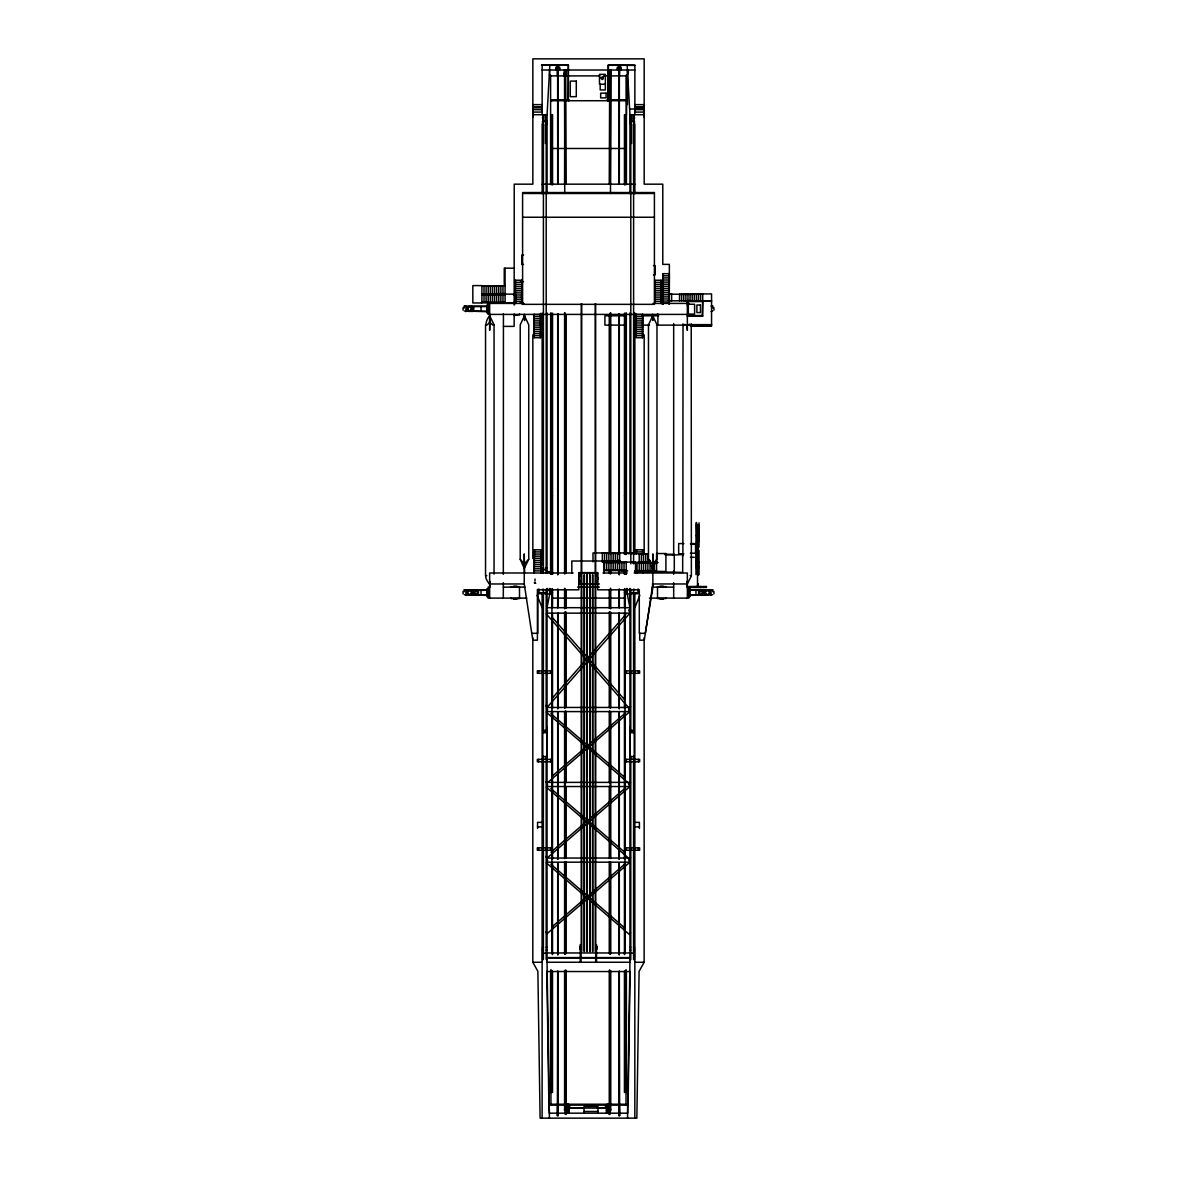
<?xml version="1.0" encoding="UTF-8"?>
<svg xmlns="http://www.w3.org/2000/svg" width="1177" height="1177" viewBox="0 0 1177 1177"><rect width="100%" height="100%" fill="white"/><g stroke="black" fill="none" stroke-linecap="round" stroke-linejoin="round"><path stroke-width="1.5" d="M542.479 122.202L542.479 121.393L543.421 125.395L542.479 117.273M543.391 570.845L543.421 116.302M546.202 122.187L546.025 114.713L546.025 120.863M546.187 570.845L546.202 121.393L543.421 121.393L546.202 121.584M546.216 116.302L546.202 116.744M628.665 784.044L629.93 786.53L547.114 857.989L545.863 856.547M628.665 710.172L628.665 709.128M628.665 609.877L629.93 613.143L547.114 707.377L545.863 705.464M628.665 859.71L629.93 862.182L547.114 933.655L545.863 932.213M629.872 116.744L630.798 125.395L630.798 116.758M630.798 122.599L630.798 121.393L633.594 121.393L630.798 121.393L630.828 563.901M633.403 120.863L633.403 114.713L633.403 117.788M633.594 118.553L633.594 117.788M634.521 122.202L634.521 121.393L633.594 125.395L634.521 117.273M627.562 1118.15L629.93 962.256L629.93 593.914L625.031 593.914L625.031 952.958M628.077 1104.32L630.092 971.334M489.794 315.995C486.072 318.658 483.6 330.546 489.647 322.057L489.794 315.995L494.046 324.764L494.046 574.126M550.968 592.664L550.939 593.694L550.968 589.015M547.07 193.616L547.07 114.713L549.791 66.044M682.866 555.794L683.013 323.778M691.223 323.778L691.37 575.965L686.985 584.572M652.867 583.969L644.29 640.17L639.714 640.17L639.714 632.932M528.738 559.296L524.251 568.476L520.219 559.296L520.219 324.808L524.471 315.804L528.738 324.808L528.738 559.296L524.251 563.901L520.219 559.296M656.987 559.296L652.499 568.476L648.468 559.296L648.468 324.808L652.735 315.804L656.987 324.808L656.987 559.296L652.499 563.901L648.468 559.296M566.181 1109.985L567.24 1110.235M607.979 1110.191L609.053 1109.985M626.929 592.664L627.238 591.251M490.015 584.557C488.455 583.292 483.482 575.862 486.778 575.509M494.046 324.764L492.795 325.132L489.647 322.057M691.37 324.764L690.796 325.47L689.251 324.366M654.692 302.754L654.956 303.416M636.286 572.272L649.469 572.287M642.892 572.375L642.848 572.993M546.216 124.703L547.143 121.393L546.216 125.395L546.202 121.393M636.11 315.23L636.33 314.553M634.83 607.685L639.847 595.253M540.876 567.549L542.141 564.71L542.141 313.082M644.143 637.699L644.143 962.256L639.096 971.334L636.86 1118.15L540.096 1118.15L537.874 971.334L532.813 962.256L532.813 637.699M634.991 65.426L608.2 65.162L608.126 100.604M671.14 300.915L671.626 300.576M657.781 562.694L655.295 562.341L657.781 562.474M630.563 706.494L629.312 708.392L546.422 614.07L547.688 610.819M620.926 561.723L602.344 561.429M695.99 535.594L697.093 534.917M699.035 561.929L697.917 562.606M630.563 782.381L629.312 783.823L546.422 712.306L547.688 709.834M630.563 857.312L629.312 858.754L546.422 787.236L547.688 784.765M630.563 932.978L629.312 934.42L546.422 862.903L547.688 860.431M551.645 698.888L625.884 614.409M552.366 775.996L625.517 712.879M628.68 710.143L629.93 711.599L547.114 783.058L545.863 781.616M550.983 852.119L625.517 787.81M552.366 926.593L625.517 863.462M684.985 324.425L683.44 325.499L682.866 324.764M607.729 1108.234L607.052 1108.69A2.119 2.119 0 0 0 606.582 1111L607.729 1112.147L610.039 1111.691A2.119 2.119 0 0 0 610.495 1109.381L608.538 1108.072L566.696 1108.072L564.739 1109.381A2.119 2.119 0 0 0 565.195 1111.691L566.696 1112.309L568.653 1111A2.119 2.119 0 0 0 568.182 1108.69L567.505 1108.234M608.362 1108.101L609.053 1107.631A2.119 2.119 0 0 0 609.509 1105.321L608.362 1104.188L606.052 1104.644A2.119 2.119 0 0 0 605.596 1106.954L607.553 1108.248M690.119 575.538L691.37 575.965M547.29 971.525L629.783 971.555M607.715 1109.058L608.774 1108.808M608.553 1112.515L609.612 1112.25M608.656 1112.956L609.73 1112.692M567.682 1108.248L569.639 1106.954A2.119 2.119 0 0 0 569.182 1104.644L567.682 1104.026L565.725 1105.321A2.119 2.119 0 0 0 566.181 1107.631L566.873 1108.101M541.538 64.97L568.329 64.985L568.403 100.428M541.538 65.25L568.403 65.103L568.079 100.722M608.126 65.294L634.991 65.147M557.339 67.383L558.236 67.383M618.778 67.383L619.661 67.383M557.339 68.428L558.236 68.428M618.778 68.428L619.661 68.428M555.912 68.59L559.678 68.59M617.322 68.59L621.103 68.59M542.141 70.017L634.859 70.017M564.548 72.474L564.739 193.484M557.295 74.725L557.295 66.751M558.016 74.725L558.016 66.751M619.514 74.725L619.72 66.751M609.303 75.549L609.774 70.988L609.362 183.995M610.274 75.666L610.76 70.885L610.363 184.201M599.946 75.902L549.63 75.902L549.644 70.017M603.61 75.902L627.415 75.902M605.346 84.214L599.49 84.214L599.49 74.357L605.346 74.357L605.346 89.923L600.196 89.923L600.196 84.214M607.067 99.795L626.973 99.795M626.973 100.722L550.968 100.722L550.968 99.795L569.065 99.795L569.065 100.722M532.843 104.635L542.141 104.635M634.859 104.635L644.172 104.635M532.843 106.827L542.141 106.827M634.859 106.827L644.172 106.827M532.843 107.284L542.141 107.284M634.859 107.284L644.172 107.284M629.724 109.005L644.157 109.005M532.843 112.095L542.141 112.065M634.859 112.095L644.172 112.095M547.07 114.713L532.843 114.713L532.843 117.156L533.299 104.635M550.601 114.713L552.543 114.713L552.543 184.568M627.209 66.044L629.945 114.713L644.172 114.713M644.172 117.156L643.701 104.635M550.968 120.996L551.91 120.996L550.968 121.922M550.968 133.457L552.204 133.457L552.204 184.877M626.032 133.457L624.796 133.457L624.796 184.877M550.968 136.311L552.204 136.311M624.796 136.311L626.032 136.311M550.968 136.826L552.204 136.826M624.796 136.826L626.032 136.826M550.968 137.503L552.204 137.503M624.796 137.503L626.032 137.503M550.968 138.283L552.204 138.283M624.796 138.283L626.032 138.283M550.968 139.136L552.204 139.136M624.796 139.136L626.032 139.136M550.968 142.285L551.91 142.285L550.968 143.211M550.968 148.479L625.164 148.479M542.141 184.171L634.859 184.171M523.53 193.484L653.485 193.484M522.603 217.245L654.412 217.245M523.53 255.1L521.764 255.1L521.764 264.398L523.53 264.398M653.485 265.59L655.118 265.59L655.118 274.903L653.485 274.903M514.158 268.179L504.256 268.179L504.256 285.011L505.08 285.011M669.345 273.299L669.139 304.181M669.345 273.682L662.783 273.682L662.783 304.181M662.783 275.801L669.345 275.801M662.783 276.433L663.004 273.682M662.783 277.904L669.345 277.904M662.783 280.008L669.345 280.008M520.425 281.641L523.53 281.641M662.783 282.112L669.345 282.112M515.276 282.362L521.838 282.362M654.736 282.362L661.297 282.362M521.838 283.834L521.617 286.57M654.736 283.834L654.956 286.57M662.783 284.216L669.345 284.216M515.276 284.466L521.838 284.466M654.736 284.466L661.297 284.466M481.908 285.879L505.08 285.879M505.08 286.099L483.379 285.879M662.783 286.32L669.345 286.32M515.276 286.57L521.838 286.57M654.736 286.57L661.297 286.57M662.783 288.439L669.345 288.439M515.276 288.674L521.838 288.674M654.736 288.674L661.297 288.674M662.783 290.542L669.345 290.542M515.276 290.778L521.838 290.778M654.736 290.778L661.297 290.778M521.838 292.249L521.617 297.104M654.736 292.249L654.956 297.104M662.783 292.646L669.345 292.646M515.276 292.882L521.838 292.882M654.736 292.882L661.297 292.882M481.908 293.838L505.463 293.617M505.08 294.132L514.158 294.132M661.106 294.235L663.21 294.235L663.21 300.797L661.106 300.797M668.374 294.235L703.096 294.235L679.541 294.456M661.077 294.353L663.21 294.456M668.374 294.456L672.023 294.235M481.908 294.736L505.08 294.736M513.496 294.736L516.247 294.736M662.783 294.75L669.345 294.75M481.908 294.956L484.644 294.736M490.338 294.956L495.179 294.736M500.858 294.956L503.609 294.736M515.276 294.986L521.838 294.986M654.736 294.986L661.297 294.986M662.783 296.854L669.345 296.854M515.276 297.104L521.838 297.104M654.736 297.104L661.297 297.104M662.783 298.958L669.345 298.958M515.276 299.208L521.838 299.208M654.736 299.208L661.297 299.208M521.838 300.679L521.617 303.798L521.838 280.244L515.276 280.244L515.276 303.798L515.497 280.244M690.075 300.576L685.235 300.797M698.491 300.576L695.754 300.797M702.713 300.576L702.242 316.275M668.374 300.797L711.555 300.797M662.783 301.062L669.345 301.062M515.276 301.312L521.838 301.312M654.736 301.312L661.297 301.312M711.555 301.268L687.353 301.268L687.545 306.197M702.242 301.547L688.28 301.547L688.28 315.524L702.242 315.524M505.08 302.474L481.525 302.474L505.08 302.695M513.496 302.474L516.115 302.504M520.455 302.474L522.559 302.474M660.885 302.489L663.284 302.489M513.496 302.695L515.614 302.695L515.614 294.736M520.455 302.695L522.559 302.695M514.158 302.96L505.08 302.96L505.08 268.179M662.783 303.18L669.345 303.18M523.897 303.416L488.146 303.416L488.146 314.406L688.854 314.406M653.191 303.416L688.854 303.416M688.28 304.255L694.607 304.255L694.607 314.082L688.28 314.082M487.94 305.034L486.925 305.034L486.925 312.95L487.94 312.95M688.28 305.196L688.28 313.156M464.238 306.123L487.778 306.123M711.07 306.108L712.762 306.108M488.072 306.579L473.286 306.579L473.286 311.243L488.072 311.243M488.043 307.05L486.837 307.05L486.837 310.772L488.043 310.772M478.406 310.772L473.684 310.772L473.684 307.05M487.778 311.699L464.312 311.008M711.07 311.684L712.688 311.008M540.434 314.156L540.655 337.711L534.093 337.711L534.093 314.156L534.314 337.711M534.093 314.553L540.655 314.553M633.932 314.45L634.859 314.45M636.124 314.553L642.686 314.553M514.452 314.877L519.484 314.877L519.484 313.832M513.716 315.348L516.938 315.348M626.061 315.804L604.919 315.804L604.919 325.117L626.061 325.117M633.932 315.804L634.859 315.804M642.098 315.804L658.649 315.804M687.353 315.804L702.713 315.804M687.353 316.275L702.713 316.275L702.713 293.912L711.555 293.912L711.555 326.088L690.516 326.088M534.093 316.657L540.655 316.657M636.124 316.657L642.686 316.657M540.655 317.29L540.567 313.376M534.093 318.761L540.655 318.761M636.124 318.761L642.686 318.761M534.093 320.865L540.655 320.865M636.124 320.865L642.686 320.865M534.093 322.969L540.655 322.969M636.124 322.969L642.686 322.969M687.353 324.646L711.555 324.646M534.093 325.073L540.655 325.073M633.932 325.117L634.859 325.117M636.124 325.073L649.469 325.117M656.589 325.117L711.555 325.117M540.655 325.705L540.434 320.865M636.124 325.705L636.33 320.865M690.561 325.617L711.305 326.088M503.432 326.382L514.158 326.382L514.158 313.965M633.932 326.47L634.859 326.47M534.093 327.177L540.655 327.177M636.124 327.177L642.686 327.177M634.859 327.824L633.932 327.824L633.932 313.097M534.093 329.295L540.655 329.295M636.124 329.295L642.686 329.295M534.093 331.399L540.655 331.399M636.124 331.399L642.686 331.399M534.093 333.503L540.655 333.503M636.124 333.503L642.686 333.503M534.093 335.607L540.655 335.607M636.124 335.607L642.686 335.607M636.124 336.239L636.33 331.399M550.601 495.826L552.543 495.826M624.457 495.826L626.414 495.826M697.917 534.917L699.035 535.594M683.881 543.583L678.673 543.583L678.673 553.749L683.881 553.749M690.502 543.583L695.563 543.583L695.563 553.749M690.516 544.304L695.563 544.304M697.093 548.776L696.549 524.589M697.917 548.747L698.476 568.506M534.27 551.925L540.832 551.925M636.286 551.925L642.848 551.925M619.661 552.91L633.594 552.91M620.353 553.219L601.947 553.219L619.69 553.455M690.369 553.234L695.563 553.234M628.047 553.676L639.199 553.676L639.199 570.668M638.552 553.808L647.88 553.808L647.88 562.017M534.27 554.043L540.832 554.043M643.539 554.043L647.88 554.043M664.946 554.279L674.289 554.279L674.289 572.154L649.057 571.934M665.064 554.838L673.73 555.058M534.27 556.147L540.832 556.147M690.369 557.295L694.312 557.295M534.27 558.251L540.832 558.251M534.27 560.355L540.832 560.355M602.344 561.37L620.353 561.149M638.552 561.738L650.057 561.738M654.397 561.738L656.957 561.738L654.397 561.959M639.199 561.959L650.057 561.959L650.057 560.429M603.86 562.341L626.605 562.341L603.86 562.577M534.27 562.459L540.832 562.459M632.299 562.474L650.057 562.474L650.057 570.668M632.299 562.694L650.057 562.694M697.093 562.621L695.99 561.944M534.27 564.563L540.832 564.563M534.27 566.667L540.832 566.667M542.538 567.8L543.391 567.8M546.187 567.8L547.04 567.8M542.538 568.329L543.391 568.329M534.27 568.785L540.832 568.785M543.391 569.403L546.187 569.815M603.86 570.315L626.605 570.315L603.86 570.551M634.874 570.668L656.56 570.668M534.27 570.889L540.832 570.889M620.779 570.948L627.591 570.948M547.07 571.61L549.777 571.61M634.565 571.551L641.082 571.551M573.096 572.993L489.647 572.993L489.647 598.107M579.364 572.993L597.739 572.993M602.977 572.993L627.15 572.993M634.212 572.993L687.353 572.993L687.353 598.107M540.832 573.376L540.832 549.821L534.27 549.821L534.27 573.376L534.476 549.821M579.511 575.568L581.364 575.568M595.591 575.568L597.445 575.568M579.511 581.409L581.364 581.409M595.591 581.409L597.445 581.409M489.647 583.969L524.442 583.969M578.569 583.969L599.417 583.969M652.338 583.969L687.353 583.969M513.658 586.205L516.938 586.205M660.062 586.205L663.342 586.205M503.329 587.117L524.927 587.117M577.598 587.117L599.402 587.117M652.073 587.117L673.671 587.117M697.784 587.235L697.946 583.601L697.211 587.235M487.94 588.75L486.925 588.75L486.925 596.651L487.94 596.651M689.06 588.735L690.075 588.735L690.075 596.651L689.06 596.651M543.391 589.162L542.538 589.383M546.187 589.162L547.04 589.162L547.07 592.664L538.978 592.664M630.784 589.162L629.93 589.162L629.945 592.664L638.022 592.664M633.579 589.162L634.432 589.383M464.238 589.824L487.778 589.824M689.222 589.824L712.762 589.824M488.072 590.295L473.286 590.295L473.286 594.944L488.072 594.944M688.928 590.28L703.714 590.28L703.714 594.944L688.928 594.944M488.043 590.751L486.837 590.751L486.837 594.473L488.043 594.473M688.957 590.751L690.163 590.751M549.777 592.664L552.543 592.664M627.194 592.664L624.443 592.664L624.443 607.361M629.68 593.694L638.022 593.694L638.022 588.868M688.957 594.473L690.163 594.473M487.778 595.4L464.312 594.709M689.222 595.4L712.688 594.709M526.752 598.107L488.146 598.107L488.146 587.117L490.015 587.117L490.015 581.497M551.836 598.107L625.664 598.107M649.439 598.107L688.854 598.107L688.854 587.117L686.985 587.117L686.985 581.497M513.658 599.064L516.938 599.064M660.062 599.049L663.342 599.049M629.68 588.426L629.813 607.685L547.04 607.685L549.777 593.694L549.777 588.426M547.04 613.143L629.93 613.143M531.769 633.329L537.815 633.329L537.815 589.824L578.804 589.824L578.804 572.625L597.651 572.625L597.651 589.824L639.288 589.824L639.288 633.329L645.334 633.329L652.867 587.205L652.867 553.896L652.499 572.993M625.134 670.89L639.626 670.89L639.626 673.303L625.134 673.303M547.04 707.451L629.93 707.451M547.04 711.599L629.93 711.599M543.391 730.402L546.187 730.402M630.784 730.402L633.579 730.402M543.391 730.991L546.187 730.991M630.784 730.991L633.579 730.991M543.391 756.576L546.187 756.576M630.784 756.576L633.579 756.576M543.391 759.209L546.187 759.209M630.784 759.209L633.579 759.209M542.126 759.371L537.33 759.371L537.33 761.784L551.836 761.784L551.836 759.371L547.04 759.371M625.134 759.371L629.93 759.371M634.83 759.371L639.626 759.371L639.626 761.784L625.134 761.784M547.04 782.381L629.93 782.381M547.04 786.53L629.93 786.53M542.126 822.37L537.551 822.37L537.551 828.431M634.83 822.37L639.42 822.37L639.42 828.431M537.551 826.901L542.126 826.901M634.83 826.901L639.42 826.901M625.134 847.852L639.626 847.852L639.626 850.265L625.134 850.265M547.04 858.048L629.93 858.048M547.04 862.182L629.93 862.182M580.246 946.146L581.07 946.146M595.694 946.146L596.518 946.146M580.246 946.676L581.07 946.779M595.694 946.676L596.518 946.779M580.246 946.955L581.07 946.955M595.694 946.955L596.518 946.955M543.391 947.235L542.538 947.235L542.538 959.564L543.391 959.564L543.391 756.193M546.187 947.235L547.04 947.235M580.246 947.176L581.07 947.176M595.694 947.176L596.518 947.176M629.93 947.235L630.784 947.235M633.579 947.235L634.432 947.235L634.432 959.564L633.579 959.564L633.579 756.193M580.246 947.441L581.07 947.441M595.694 947.441L596.518 947.441M580.246 947.72L581.07 947.72M595.694 947.72L596.518 947.72M580.246 948L581.07 948M595.694 948L596.518 948M580.246 948.25L581.07 948.25M595.694 948.25L596.518 948.25M580.246 948.471L581.07 948.471M596.518 948.471L595.694 948.53L596.518 948.647M580.246 948.75L581.07 948.647M580.246 949.309L581.07 949.309M595.694 949.309L596.518 949.309M542.538 950.119L543.391 950.119M546.187 950.119L547.04 950.119M629.93 950.119L630.784 950.119M633.579 950.119L634.432 950.119M547.04 952.958L629.93 952.958M543.391 953.193L546.187 953.193M630.784 953.193L633.579 953.193M548.408 957.592L629.283 957.592M548.408 957.872L629.283 957.872M547.04 959.564L546.187 959.564L546.187 756.193M629.93 959.564L630.784 959.564L630.784 756.193M532.813 962.256L542.126 962.256M551.939 952.958L551.939 593.914L547.04 593.914L547.04 962.256L629.93 962.256M634.83 962.256L644.143 962.256M550.939 1081.516L552.19 1081.516M624.781 1081.516L626.017 1081.516M550.939 1084.767L552.19 1084.767M624.781 1084.767L626.017 1084.767M550.939 1086.165L552.19 1086.165L552.19 970.584M626.017 1086.165L624.781 1086.165L624.781 970.584M549.188 1105.144L627.753 1105.144L627.753 1104.232L549.188 1104.232L549.335 1113.177L627.635 1113.177L627.635 1105.144M557.574 1105.733L557.383 1115.87L557.692 971.231M557.942 1105.733L558.148 1115.87L557.883 971.231M619.073 1105.733L618.867 1115.87L619.131 971.231M619.426 1105.733L619.632 1115.87L619.308 971.231M606.493 1107.248L608.274 1107.248L608.274 1105.144M567.682 1107.954L583.998 1107.954M596.68 1107.954L607.553 1107.954M584.013 1111.471L597.975 1111.471M565.99 1111.765L568.741 1111.765M606.493 1111.765L609.245 1111.765M687.353 300.929L702.242 301.268M566.461 1108.808L567.52 1109.058M565.622 1112.25L566.681 1112.515M565.504 1112.692L566.578 1112.956M550.836 713.586L625.428 777.953M550.836 788.516L625.428 852.884M550.836 864.183L625.428 928.55M551.66 616.719L624.766 699.903M537.109 595.253L542.126 607.685M629.872 121.393L630.798 124.703M549.012 589.015L549.777 592.531M549.777 591.251L550.071 592.664M696.549 522.485L697.093 525.28M697.917 572.257L698.476 575.053M629.93 607.685L627.194 593.694L627.194 588.426M687.765 312.17L687.912 315.804M625.987 592.664L626.017 593.694L626.032 589.015M489.647 316.01L489.794 322.071M547.04 962.256L549.409 1118.15M546.864 971.334L548.879 1104.32M713.924 307.653L713.924 310.154M713.924 591.354L713.924 593.87M712.688 306.108L712.688 307.991M712.688 589.824L712.688 591.693M711.07 595.4L711.07 589.809L705.008 589.809L705.008 595.4M702.036 590.751L702.036 594.473M700.609 294.235L700.609 300.797M700.271 586.499L700.271 587.441M699.874 590.751L699.874 594.473M699.035 522.897L699.035 547.128M699.035 550.395L699.035 574.626M698.491 294.235L698.491 300.797M698.476 524.589L698.476 541.729M697.917 524.589L697.917 572.478M697.52 569.021L697.52 587.235M697.093 524.589L697.093 572.478M697.005 546.746L697.005 551.601M696.387 294.235L696.387 300.797M696.549 555.809L696.549 568.506M695.99 522.897L695.99 547.128M695.99 550.395L695.99 574.626M695.96 590.28L695.96 594.944M694.783 586.499L694.783 587.441M694.283 294.235L694.283 300.797M692.179 294.235L692.179 300.797M690.075 294.235L690.075 300.797M687.971 294.235L687.971 300.797M687.339 300.576L687.353 330.384L686.985 325.058M685.867 294.235L685.867 300.797M683.749 294.235L683.749 300.797M681.645 294.235L681.645 300.797M679.541 294.235L679.541 300.797M673.671 323.557L673.671 554.176M673.671 570.61L673.671 574.302M673.671 582.703L673.671 598.107M673.332 555.058L682.675 554.558L682.675 572.434L673.332 572.154M671.626 294.235L671.626 300.797M669.345 304.181L669.345 264.384L662.783 264.384L662.783 184.171L644.172 184.171L644.172 58.85L532.843 58.85L532.843 184.171L514.217 184.171L514.158 305.108M665.888 587.397L665.888 586.661L657.516 586.661L657.516 598.563L665.888 598.563L665.888 597.533M663.004 280.008L663.004 304.181M661.077 280.244L661.297 303.798L661.297 280.244L654.736 280.244L654.736 303.416M658.002 314.274L657.84 325.117M657.516 313.832L657.516 314.862M656.266 560.943L656.266 562.753M654.397 564.107L654.397 570.668M652.867 314.406L652.867 320.512L652.499 314.406M652.22 565.754L652.22 570.668M652.308 588.559L652.308 593.282M649.763 560.943L649.763 562.753M647.88 562.474L647.88 570.668M645.717 553.808L645.717 562.017M645.717 562.474L645.717 570.668M644.172 334.827L644.172 553.013M643.539 553.808L643.539 562.017M643.539 562.474L643.539 570.668M642.848 554.632L642.848 549.821L636.286 549.821L636.286 554.043M642.627 549.821L642.627 554.632M642.465 337.711L642.686 314.156L642.686 337.711L636.124 337.711L636.124 314.156M641.377 553.808L641.377 562.017M641.377 562.474L641.377 570.668M638.434 670.89L638.434 673.303M638.434 759.371L638.434 761.784M638.434 847.852L638.434 850.265M637.037 562.474L637.037 570.668M636.507 549.821L636.507 551.925M636.507 570.889L636.507 573.376L636.286 570.889M635.506 572.993L635.506 562.076L626.208 562.076L626.326 574.008M634.859 66.044L634.859 114.713M634.859 123.865L634.859 193.705M634.859 313.082L634.859 553.69M634.83 593.694L634.83 1118.15M634.212 726.636L634.212 760.151M633.594 114.816L633.623 563.901M633.579 589.839L633.579 732.712L630.784 732.712L630.784 589.839M633.403 118.553L633.403 120.363M633.403 124.365L633.403 143.609M630.99 114.713L630.99 120.863M630.99 122.614L630.99 143.609M630.798 114.816L630.798 117.788M630.798 118.553L630.798 120.363M630.151 726.636L630.151 760.151M629.945 114.713L629.945 193.616M629.945 312.891L629.945 553.264M628.312 70.017L628.312 73.665M627.429 70.017L627.429 104.635M626.723 589.294L626.723 592.149M626.414 184.348L626.414 75.048L626.414 114.713L624.457 114.713L624.457 184.568M626.326 313.376L626.414 554.293M626.326 670.89L626.326 673.303M626.326 759.371L626.326 761.784M626.326 847.852L626.326 850.265M626.385 971.143L626.385 1092.403L624.443 1092.403L624.443 971.143M626.032 99.795L626.032 100.722M626.032 114.713L626.032 184.701M626.032 312.802L626.032 554.588M626.032 570.742L626.032 574.391M626.017 969.554L626.017 1105.291M624.796 313.465L624.796 554.087M624.796 570.624L624.796 574.302M624.796 588.986L624.781 607.347M624.781 612.849L624.781 699.079M624.781 702.743L624.781 708.245M624.781 711.908L624.781 858.68M624.781 862.344L624.781 954.076M624.457 313.259L624.457 554.293M624.457 570.61L624.457 574.391M624.457 588.986L624.457 592.664M624.443 612.879L624.443 699.226M624.443 702.904L624.443 708.422M624.443 712.085L624.443 859.078M624.443 862.741L624.443 954.606M624.031 562.341L624.031 570.551M621.868 562.341L621.868 570.551M620.205 67.221L620.205 68.59M619.896 67.221L619.941 69.811L621.103 69.811L621.103 67.221L617.322 67.221L617.322 69.811L618.484 69.811L618.543 67.221M619.69 553.219L619.69 561.429M619.69 562.341L619.69 570.551M619.367 66.147L619.308 183.583M619.308 313.7L619.308 554.47M619.308 559.987L619.308 563.651M619.308 570.83L619.308 574.67M619.308 589.191L619.308 607.715M619.308 613.07L619.308 708.701M619.308 712.262L619.308 859.269M619.308 862.859L619.308 954.738M619.073 66.147L619.131 183.583M619.131 313.7L619.131 554.47M619.131 559.987L619.131 563.651M619.131 570.83L619.131 574.67M619.131 589.191L619.131 607.715M619.131 613.07L619.131 708.701M619.131 712.262L619.131 859.269M619.131 862.859L619.131 954.738M618.999 66.751L618.999 74.725L618.793 66.751M618.705 1106.674L618.705 1107.601M618.234 67.221L618.234 68.59M617.528 553.219L617.528 561.429M617.528 562.341L617.528 570.551M615.365 553.219L615.365 561.429M615.365 562.341L615.365 570.551M613.188 553.219L613.188 561.429M613.188 562.341L613.188 570.551M610.981 70.017L610.981 75.902M611.025 553.219L611.025 561.429M611.025 562.341L611.025 570.551M610.686 71.856L610.495 193.484M610.642 312.817L610.642 553.499M610.642 570.036L610.642 573.714M610.642 588.412L610.642 608.612M610.642 612.29L610.642 707.833M610.642 711.511L610.642 858.489M610.642 862.167L610.642 954.032M610.642 970.554L610.642 1110.191M610.363 312.817L610.363 553.499M610.363 570.036L610.363 573.714M610.363 588.412L610.363 608.612M610.363 612.29L610.363 707.833M610.363 711.511L610.363 858.489M610.363 862.167L610.363 954.032M610.363 970.554L610.363 1110.191M610.113 70.017L610.113 75.902M609.686 71.665L609.642 183.995M609.642 314.421L609.509 553.455M609.642 569.756L609.642 573.434M609.642 589.957L609.642 608.332M609.642 612.011L609.642 707.524M609.642 711.202L609.642 782.837M609.642 786.516L609.642 858.151M609.642 861.829L609.642 953.679M609.642 970.216L609.642 1106.145M609.362 314.421L609.362 553.219M609.362 569.756L609.362 573.434M609.362 589.957L609.362 608.332M609.362 612.011L609.362 707.524M609.362 711.202L609.362 782.837M609.362 786.516L609.362 858.151M609.362 861.829L609.362 953.679M609.362 970.216L609.362 1106.145M609.083 70.017L609.083 75.902M609.245 1105.144L609.245 1113.177M608.995 73.121L608.995 74.46M608.847 553.219L608.847 561.429M608.847 562.341L608.847 570.551M608.553 70.017L608.553 100.722M608.406 65.294L608.406 100.604M607.788 99.795L607.788 100.722M607.464 99.795L607.464 100.722M606.685 553.219L606.685 561.429M606.685 562.341L606.685 570.551M606.493 1105.144L606.493 1113.177M604.507 553.219L604.507 561.429M604.507 562.341L604.507 570.551M604.036 572.993L604.007 561.017L571.831 561.017L571.831 572.993M602.344 562.341L602.344 552.955L592.987 552.955L592.987 561.885M597.975 1113.177L597.975 1106.483L584.013 1106.483L584.013 1113.177M597.901 577.48L597.901 579.496M597.445 572.993L597.445 583.969M596.754 946.632L596.754 949.309M596.518 944.572L596.518 962.256M595.591 303.695L595.694 962.256M595.312 303.695L595.312 951.443M592.796 574.788L592.796 951.443M592.517 574.788L592.517 951.443M590.001 574.788L590.001 951.443M589.721 574.788L589.721 951.443M587.205 574.788L587.205 951.443M587.073 945.072L587.073 945.852M586.926 574.788L586.926 951.443M584.425 574.788L584.425 951.443M584.145 574.788L584.145 951.443M581.629 303.695L581.629 951.443M581.35 303.695L581.35 951.443M581.07 944.572L581.07 962.256M580.246 944.572L580.246 962.256M579.79 946.632L579.79 948.794M579.511 572.993L579.511 583.969M579.143 577.48L579.143 579.496M568.741 1105.144L568.741 1107.248L566.976 1107.248L566.976 1105.144M568.741 1108.749L568.741 1113.177M566.166 70.017L566.166 75.902M565.872 183.995L565.475 70.988L565.593 183.995M565.872 314.421L565.872 573.434M565.872 589.957L565.872 608.332M565.872 612.011L565.872 707.524M565.872 711.202L565.872 782.837M565.872 786.516L565.872 858.151M565.872 861.829L565.872 953.679M565.872 970.216L565.99 1113.177M565.593 314.421L565.593 573.434M565.593 589.957L565.593 608.332M565.593 612.011L565.593 707.524M565.593 711.202L565.593 782.837M565.593 786.516L565.593 858.151M565.593 861.829L565.593 953.679M565.593 970.216L565.593 1106.145M565.137 70.017L565.137 75.902M564.872 184.201L564.989 70.885L564.592 184.201M564.872 312.817L564.872 573.714M564.872 588.412L564.872 608.612M564.872 612.29L564.872 707.833M564.872 711.511L564.872 858.489M564.872 862.167L564.872 954.032M564.872 970.554L564.872 1110.191M564.592 312.817L564.592 573.714M564.592 588.412L564.592 608.612M564.592 612.29L564.592 707.833M564.592 711.511L564.592 858.489M564.592 862.167L564.592 954.032M564.592 970.554L564.592 1110.191M564.269 70.017L564.269 75.902M564.121 73.312L564.121 74.651M558.781 67.221L558.781 68.59M558.472 68.59L558.472 67.221L558.516 69.811L559.678 69.811L559.678 67.221L555.912 67.221L555.912 69.811L557.074 69.811L557.074 67.221M558.325 70.797L558.325 71.723M558.31 1106.674L558.31 1107.601M557.942 66.147L557.883 183.583M557.883 313.7L557.883 574.67M557.883 589.191L557.883 607.715M557.883 613.07L557.883 708.701M557.883 712.262L557.883 859.269M557.883 862.859L557.883 954.738M557.633 66.147L557.692 183.583M557.692 313.7L557.692 574.67M557.692 589.191L557.692 607.715M557.692 613.07L557.692 708.701M557.692 712.262L557.692 859.269M557.692 862.859L557.692 954.738M556.809 67.221L556.809 68.59M552.543 313.259L552.543 574.391M552.543 588.986L552.513 607.361M552.513 612.879L552.513 708.422M552.513 712.085L552.513 859.078M552.513 862.741L552.513 954.606M552.513 971.143L552.513 1092.403L550.571 1092.403L550.571 971.143M552.204 313.465L552.204 574.302M552.204 588.986L552.19 607.347M552.19 612.849L552.19 708.245M552.19 711.908L552.19 858.68M552.19 862.344L552.19 954.076M551.91 99.795L551.91 100.722M550.968 114.713L550.968 184.701M550.968 312.802L550.968 574.391M550.939 969.554L550.939 1105.291M550.689 313.376L550.601 574.391M550.689 572.993L550.689 574.008M550.601 75.048L550.601 184.348M550.601 589.015L550.601 592.664M550.63 670.89L550.63 673.303M550.63 759.371L550.63 761.784M550.63 847.852L550.63 850.265M550.247 589.294L550.247 592.149M547.29 588.426L547.29 593.694L538.934 593.694L538.934 588.868M547.07 312.891L547.04 572.993M546.819 726.636L546.819 760.151M546.025 122.614L546.025 143.609M546.187 567.579L546.187 572.993M546.187 589.839L546.187 732.712L543.391 732.712L543.391 589.839M543.612 114.713L543.612 120.863M543.612 124.365L543.612 143.609M543.421 114.816L543.421 118.553M543.421 119.274L543.421 120.363M543.391 567.579L543.391 572.993M542.759 726.636L542.759 760.151M542.538 567.579L542.538 572.993M542.141 66.044L542.141 114.713M542.141 123.865L542.141 193.705M542.126 593.694L542.126 1118.15M540.434 331.399L540.434 337.711M538.536 670.89L538.536 673.303M538.536 759.371L538.536 761.784M538.536 847.852L538.536 850.265M537.403 589.412L537.403 640.17L532.813 640.17L524.251 583.969L524.251 553.896L524.618 572.993M534.991 578.981L534.991 581.173M532.843 334.827L532.843 558.516M524.618 314.406L524.618 320.512L524.251 314.406M521.617 280.244L521.617 282.362M511.112 587.411L511.112 586.661L519.484 586.661L519.484 598.578L511.112 598.578L511.112 597.533M503.432 313.626L503.329 574.302M503.329 582.703L503.329 598.107M502.976 285.879L502.976 293.838M502.976 294.736L502.976 302.695M500.858 285.879L500.858 293.838M500.858 294.736L500.858 302.695M498.754 285.879L498.754 293.838M498.754 294.736L498.754 302.695M496.65 285.879L496.65 293.838M496.65 294.736L496.65 302.695M494.546 285.879L494.546 293.838M494.546 294.736L494.546 302.695M492.442 285.879L492.442 293.838M492.442 294.736L492.442 302.695M490.338 285.879L490.338 293.838M490.338 294.736L490.338 302.695M490.015 314.406L489.647 330.384L489.647 303.416M488.234 285.879L488.234 293.838M488.234 294.736L488.234 302.695M486.116 285.879L486.116 293.838M486.116 294.736L486.116 302.695M485.542 324.764L485.542 575.965M484.012 285.879L484.012 293.838M484.012 294.736L484.012 302.695M481.04 306.579L481.04 311.243M481.04 590.295L481.04 594.944M477.126 590.751L477.126 594.473M474.964 590.751L474.964 594.473M471.992 306.108L471.992 311.699M471.992 595.4L471.992 589.809L465.93 589.809L465.93 595.4M465.93 306.108L465.93 311.699M464.312 306.123L464.312 308.006M464.312 589.824L464.312 591.707M463.076 307.653L463.076 310.169M463.076 591.354L463.076 593.87M470.138 306.697A2.295 2.295 0 0 1 470.138 311.111M468.946 311.111A2.295 2.295 0 0 1 468.946 306.697M470.138 590.398A2.295 2.295 0 0 1 470.138 594.812M468.946 594.812A2.295 2.295 0 0 1 468.946 590.398M708.054 590.383A2.295 2.295 0 0 1 708.054 594.812M706.862 594.812A2.295 2.295 0 0 1 706.862 590.383M601.064 77.785C602.771 83.126 605.213 74.004 601.064 77.785M557.162 67.648L558.413 68.163L557.162 67.648M618.587 67.648L619.852 68.163L618.587 67.648M534.402 582.806L535.579 583.306L534.402 582.806M567.167 1105.924C569.315 1105.541 566.446 1107.204 565.137 1114.251L566.196 1114.501L568.226 1106.189L567.167 1105.924M607.038 1105.924L608.068 1106.351L607.038 1105.924M608.068 1105.924L607.008 1106.189L609.039 1114.501L610.113 1114.251L608.068 1105.924M576.289 81.11L570.271 81.11L570.271 96.676L576.289 96.676L576.289 81.11M606.096 93.16L600.667 93.16L600.667 97.868L606.096 97.868L606.096 93.16M542.141 109.446L532.843 109.446L542.141 109.49M644.172 109.446L634.859 109.446L644.172 109.49M552.204 135.87L550.968 135.87L552.204 135.988M626.032 135.87L624.796 135.87L626.032 135.988M654.412 192.542L522.603 192.542L522.603 304.343L654.412 304.343L654.412 192.542M481.908 285.599L472.83 285.599L472.83 302.96L481.908 302.96L481.908 285.599M700.462 305.005L696.872 305.005L696.872 312.582L700.462 312.582L700.462 305.005M665.917 553.543L656.56 553.543L656.56 571.419L665.917 571.419L665.917 553.543M706.45 586.499L688.604 586.499L688.604 587.441L706.45 587.441L706.45 586.499M478.406 590.751L473.684 590.751L473.684 594.473L478.406 594.473L478.406 590.751M703.316 590.751L698.594 590.751L698.594 594.473L703.316 594.473L703.316 590.751M551.836 670.89L537.33 670.89L537.33 673.303L551.836 673.303L551.836 670.89M551.836 847.852L537.33 847.852L537.33 850.265L551.836 850.265L551.836 847.852M467.696 310.757A2.619 2.619 0 0 0 472.065 309.58A2.619 2.619 0 0 0 468.858 306.373A2.619 2.619 0 0 0 467.696 310.757M468.343 310.095A1.692 1.692 0 0 0 471.183 309.345A1.692 1.692 0 0 0 469.108 307.271A1.692 1.692 0 0 0 468.343 310.095M467.696 594.459A2.619 2.619 0 0 0 472.065 593.282A2.619 2.619 0 0 0 468.858 590.074A2.619 2.619 0 0 0 467.696 594.459M468.343 593.811A1.692 1.692 0 0 0 471.183 593.046A1.692 1.692 0 0 0 469.108 590.972A1.692 1.692 0 0 0 468.343 593.811M706.156 594.871A2.619 2.619 0 0 0 710.069 592.605A2.619 2.619 0 0 0 706.156 590.339A2.619 2.619 0 0 0 706.156 594.871M706.524 594.223A1.883 1.883 0 0 0 709.334 592.605A1.883 1.883 0 0 0 706.524 590.972A1.883 1.883 0 0 0 706.524 594.223"/></g></svg>
